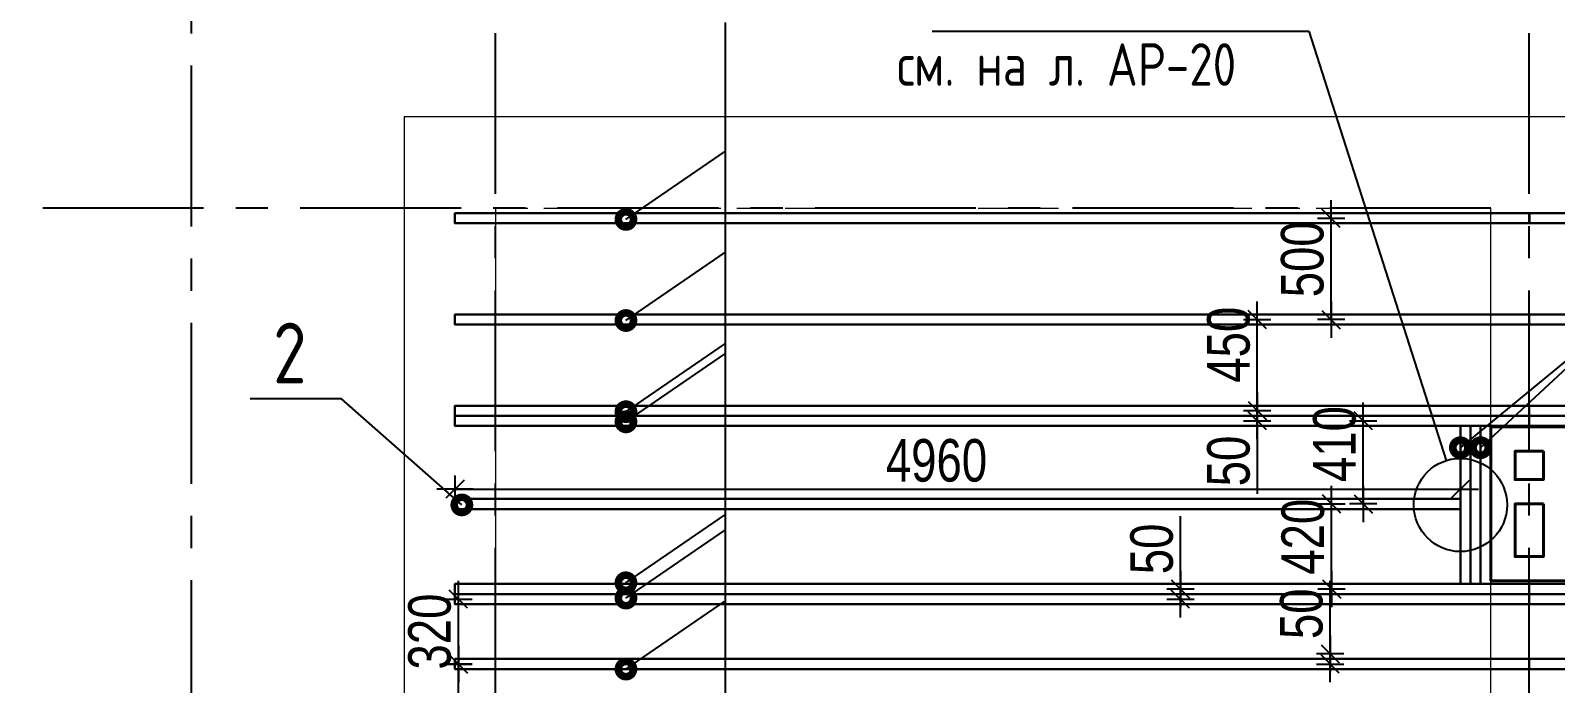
# Model space of a CAD drawing. Extents: x -12289450 to -10763036, y -7834513 to -6150123.
# Drawn here: x -11063820 to -11056296, y -7679463 to -7676240 of the extents above; entities that cross this region are included whole.
import ezdxf

# ---------------------------------------------------------------- set-up
doc = ezdxf.new("R2010")
doc.units = 0
doc.header["$LTSCALE"] = 25
doc.header["$PDMODE"] = 35
doc.linetypes.add('CENTER', pattern=[50.8, 31.75, -6.35, 6.35, -6.35])
doc.linetypes.add('HIDDEN', pattern=[9.525, 6.35, -3.175])
doc.layers.get('DefPoints').update_dxf_attribs({"color": 10, "lineweight": 30})
for name, color, linetype in [('004-ВСПЛИНИИ', 15, 'Continuous'), ('005-РАЗМЕРЫ', 252, 'Continuous'), ('014-ОСИ', 251, 'CENTER'), ('Annotation - Text', 7, 'Continuous'), ('Примечания', 7, 'Continuous')]:
    doc.layers.add(name, color=color, linetype=linetype)
doc.layers.add('СТЕНЫ', color=5, linetype='Continuous', lineweight=40)
doc.layers.add('тонкий', color=114, linetype='Continuous', lineweight=20)
doc.styles.add('GOST 2.304', font='cs_gost2304.shx')
doc.styles.add('TXT0', font='txt', dxfattribs={"width": 0.8})
doc.dimstyles.new('Копия(5) РАЗМЕРЫ', dxfattribs={"dimscale": 30, "dimtxt": 7, "dimasz": 0.15, "dimexe": 0, "dimexo": 0, "dimgap": 1.2, "dimtad": 1, "dimdec": 0, "dimzin": 0, "dimdsep": 46, "dimtxsty": 'TXT0', "dimblk1": 'A8MITTA', "dimblk2": 'A8MITTA', "dimsah": 1, "dimcen": 2, "dimse1": 1, "dimse2": 1, "dimadec": 0, "dimazin": 0, "dimtp": 6, "dimtm": 6, "dimtfac": 1, "dimtdec": 0, "dimtofl": 0, "dimtmove": 0, "dimatfit": 3, "dimldrblk": 'A8MITTA', "dimfxl": 0, "dimtolj": 1, "dimtzin": 0, "dimarcsym": 0})

# ---------------------------------------------------------------- blocks, each defined once
blk = doc.blocks.new('A8MITTA', base_point=(3180, 3140))
for p, q in [((3170, 3130), (3190, 3150)), ((3180, 3155), (3180, 3125)), ((3160, 3140), (3200, 3140))]:
    blk.add_line(p, q)
blk = doc.blocks.new('*D612')
at = {"layer": '005-РАЗМЕРЫ', "color": 0, "lineweight": -2, "ltscale": 1.2, "transparency": 16777216}
blk.add_line((-11061720.9, -7678504.4), (-11056770.3, -7678504.4), dxfattribs=at)
at = {"layer": 'DefPoints', "color": 0, "ltscale": 1.2, "transparency": 16777216}
for p in [(-11056765.8, -7678504.4), (-11061725.4, -7678552.2), (-11056765.8, -7678552.2)]:
    blk.add_point(p, dxfattribs=at)
at = {"layer": '005-РАЗМЕРЫ', "color": 0, "lineweight": -2, "ltscale": 1.2, "transparency": 16777216, "xscale": 4.5, "yscale": 4.5, "zscale": 4.5, "rotation": 180}
blk.add_blockref('A8MITTA', (-11061725.4, -7678504.4), dxfattribs=at)
at = {"layer": '005-РАЗМЕРЫ', "color": 0, "lineweight": -2, "ltscale": 1.2, "transparency": 16777216, "xscale": 4.5, "yscale": 4.5, "zscale": 4.5}
blk.add_blockref('A8MITTA', (-11056765.8, -7678504.4), dxfattribs=at)
at = {"layer": '005-РАЗМЕРЫ', "color": 0, "ltscale": 1.2, "transparency": 16777216, "insert": (-11059350.2, -7678363.4), "char_height": 210, "attachment_point": 5, "style": 'TXT0'}
blk.add_mtext('\\A1;4960', dxfattribs=at)
blk = doc.blocks.new('*D614')
at = {"layer": '005-РАЗМЕРЫ', "color": 0, "lineweight": -2, "ltscale": 1.2, "transparency": 16777216}
blk.add_line((-11057403.6, -7677662.7), (-11057403.6, -7677171.7), dxfattribs=at)
at = {"layer": 'DefPoints', "color": 0, "ltscale": 1.2, "transparency": 16777216}
for p in [(-11057403.6, -7677167.2), (-11056424.1, -7677167.2), (-11056425.8, -7677667.2)]:
    blk.add_point(p, dxfattribs=at)
at = {"layer": '005-РАЗМЕРЫ', "color": 0, "lineweight": -2, "ltscale": 1.2, "transparency": 16777216, "xscale": 4.5, "yscale": 4.5, "zscale": 4.5}
for p, rotation in [((-11057403.6, -7677167.2), 90), ((-11057403.6, -7677667.2), 270)]:
    blk.add_blockref('A8MITTA', p, dxfattribs=dict(at, rotation=rotation))
at = {"layer": '005-РАЗМЕРЫ', "color": 0, "ltscale": 1.2, "transparency": 16777216, "insert": (-11057544.6, -7677369.8), "char_height": 210, "attachment_point": 5, "rotation": 90, "style": 'TXT0'}
blk.add_mtext('\\A1;500', dxfattribs=at)
blk = doc.blocks.new('*D615')
at = {"layer": '005-РАЗМЕРЫ', "color": 0, "lineweight": -2, "ltscale": 1.2, "transparency": 16777216}
blk.add_line((-11057767.8, -7678112.7), (-11057767.8, -7677671.7), dxfattribs=at)
at = {"layer": 'DefPoints', "color": 0, "ltscale": 1.2, "transparency": 16777216}
for p in [(-11057767.8, -7677667.2), (-11056424.1, -7677667.2), (-11056425.8, -7678117.2)]:
    blk.add_point(p, dxfattribs=at)
at = {"layer": '005-РАЗМЕРЫ', "color": 0, "lineweight": -2, "ltscale": 1.2, "transparency": 16777216, "xscale": 4.5, "yscale": 4.5, "zscale": 4.5}
for p, rotation in [((-11057767.8, -7677667.2), 90), ((-11057767.8, -7678117.2), 270)]:
    blk.add_blockref('A8MITTA', p, dxfattribs=dict(at, rotation=rotation))
at = {"layer": '005-РАЗМЕРЫ', "color": 0, "ltscale": 1.2, "transparency": 16777216, "insert": (-11057908.8, -7677791.3), "char_height": 210, "attachment_point": 5, "rotation": 90, "style": 'TXT0'}
blk.add_mtext('\\A1;450', dxfattribs=at)
blk = doc.blocks.new('*D616')
at = {"layer": '005-РАЗМЕРЫ', "color": 0, "lineweight": -2, "ltscale": 1.2, "transparency": 16777216}
for p, q in [((-11057767.8, -7678112.7), (-11057767.8, -7678108.2)), ((-11057767.8, -7678171.7), (-11057767.8, -7678527.2))]:
    blk.add_line(p, q, dxfattribs=at)
at = {"layer": 'DefPoints', "color": 0, "ltscale": 1.2, "transparency": 16777216}
for p in [(-11057767.8, -7678167.2), (-11057700.3, -7678117.2), (-11056425.8, -7678167.2)]:
    blk.add_point(p, dxfattribs=at)
at = {"layer": '005-РАЗМЕРЫ', "color": 0, "lineweight": -2, "ltscale": 1.2, "transparency": 16777216, "xscale": 4.5, "yscale": 4.5, "zscale": 4.5}
for p, rotation in [((-11057767.8, -7678117.2), 270), ((-11057767.8, -7678167.2), 90)]:
    blk.add_blockref('A8MITTA', p, dxfattribs=dict(at, rotation=rotation))
at = {"layer": '005-РАЗМЕРЫ', "color": 0, "ltscale": 1.2, "transparency": 16777216, "insert": (-11057908.8, -7678365.2), "char_height": 210, "attachment_point": 5, "rotation": 90, "style": 'TXT0'}
blk.add_mtext('\\A1;50', dxfattribs=at)
blk = doc.blocks.new('*D617')
at = {"layer": '005-РАЗМЕРЫ', "color": 0, "lineweight": -2, "ltscale": 1.2, "transparency": 16777216}
blk.add_line((-11057401.1, -7678992.7), (-11057401.1, -7678581.7), dxfattribs=at)
at = {"layer": 'DefPoints', "color": 0, "ltscale": 1.2, "transparency": 16777216}
for p in [(-11057401.1, -7678577.2), (-11056765.8, -7678577.2), (-11056425.8, -7678997.2)]:
    blk.add_point(p, dxfattribs=at)
at = {"layer": '005-РАЗМЕРЫ', "color": 0, "lineweight": -2, "ltscale": 1.2, "transparency": 16777216, "xscale": 4.5, "yscale": 4.5, "zscale": 4.5}
for p, rotation in [((-11057401.1, -7678577.2), 90), ((-11057401.1, -7678997.2), 270)]:
    blk.add_blockref('A8MITTA', p, dxfattribs=dict(at, rotation=rotation))
at = {"layer": '005-РАЗМЕРЫ', "color": 0, "ltscale": 1.2, "transparency": 16777216, "insert": (-11057542.1, -7678739.1), "char_height": 210, "attachment_point": 5, "rotation": 90, "style": 'TXT0'}
blk.add_mtext('\\A1;420', dxfattribs=at)
blk = doc.blocks.new('*D618')
at = {"layer": '005-РАЗМЕРЫ', "color": 0, "lineweight": -2, "ltscale": 1.2, "transparency": 16777216}
blk.add_line((-11057245, -7678572.7), (-11057245, -7678171.7), dxfattribs=at)
at = {"layer": 'DefPoints', "color": 0, "ltscale": 1.2, "transparency": 16777216}
for p in [(-11057245, -7678167.2), (-11056765.8, -7678167.2), (-11056765.8, -7678577.2)]:
    blk.add_point(p, dxfattribs=at)
at = {"layer": '005-РАЗМЕРЫ', "color": 0, "lineweight": -2, "ltscale": 1.2, "transparency": 16777216, "xscale": 4.5, "yscale": 4.5, "zscale": 4.5}
for p, rotation in [((-11057245, -7678167.2), 90), ((-11057245, -7678577.2), 270)]:
    blk.add_blockref('A8MITTA', p, dxfattribs=dict(at, rotation=rotation))
at = {"layer": '005-РАЗМЕРЫ', "color": 0, "ltscale": 1.2, "transparency": 16777216, "insert": (-11057386, -7678281.8), "char_height": 210, "attachment_point": 5, "rotation": 90, "style": 'TXT0'}
blk.add_mtext('\\A1;410', dxfattribs=at)
blk = doc.blocks.new('*D619')
at = {"layer": '005-РАЗМЕРЫ', "color": 0, "lineweight": -2, "ltscale": 1.2, "transparency": 16777216}
for p, q in [((-11058146.7, -7678992.7), (-11058146.7, -7678637.2)), ((-11058146.7, -7679051.7), (-11058146.7, -7679056.2))]:
    blk.add_line(p, q, dxfattribs=at)
at = {"layer": 'DefPoints', "color": 0, "ltscale": 1.2, "transparency": 16777216}
for p in [(-11058146.7, -7678997.2), (-11056804.8, -7678997.2), (-11058079.2, -7679047.2)]:
    blk.add_point(p, dxfattribs=at)
at = {"layer": '005-РАЗМЕРЫ', "color": 0, "lineweight": -2, "ltscale": 1.2, "transparency": 16777216, "xscale": 4.5, "yscale": 4.5, "zscale": 4.5}
for p, rotation in [((-11058146.7, -7678997.2), 270), ((-11058146.7, -7679047.2), 90)]:
    blk.add_blockref('A8MITTA', p, dxfattribs=dict(at, rotation=rotation))
at = {"layer": '005-РАЗМЕРЫ', "color": 0, "ltscale": 1.2, "transparency": 16777216, "insert": (-11058287.7, -7678799.2), "char_height": 210, "attachment_point": 5, "rotation": 90, "style": 'TXT0'}
blk.add_mtext('\\A1;50', dxfattribs=at)
blk = doc.blocks.new('*D675')
at = {"layer": '005-РАЗМЕРЫ', "color": 0, "lineweight": -2, "ltscale": 1.2, "transparency": 16777216}
for p, q in [((-11051228.1, -7678982.7), (-11051228.1, -7678639.1)), ((-11051228.1, -7679041.7), (-11051228.1, -7679046.2))]:
    blk.add_line(p, q, dxfattribs=at)
at = {"layer": 'DefPoints', "color": 0, "ltscale": 1.2, "transparency": 16777216}
for p in [(-11056425.8, -7678987.2), (-11056425.8, -7679037.2), (-11051228.1, -7679037.2)]:
    blk.add_point(p, dxfattribs=at)
at = {"layer": '005-РАЗМЕРЫ', "color": 0, "lineweight": -2, "ltscale": 1.2, "transparency": 16777216, "xscale": 4.5, "yscale": 4.5, "zscale": 4.5}
for p, rotation in [((-11051228.1, -7678987.2), 270), ((-11051228.1, -7679037.2), 90)]:
    blk.add_blockref('A8MITTA', p, dxfattribs=dict(at, rotation=rotation))
at = {"layer": '005-РАЗМЕРЫ', "color": 0, "ltscale": 1.2, "transparency": 16777216, "insert": (-11051369.1, -7678801.1), "char_height": 210, "attachment_point": 5, "rotation": 90, "style": 'TXT0'}
blk.add_mtext('\\A1;50', dxfattribs=at)
blk = doc.blocks.new('*D711')
at = {"layer": '005-РАЗМЕРЫ', "color": 0, "lineweight": -2, "ltscale": 1.2, "transparency": 16777216}
blk.add_line((-11061709, -7679937.7), (-11061709, -7679371.7), dxfattribs=at)
at = {"layer": 'DefPoints', "color": 0, "ltscale": 1.2, "transparency": 16777216}
for p in [(-11066029.1, -7679367.2), (-11061709, -7679367.2), (-11066029.1, -7679942.2)]:
    blk.add_point(p, dxfattribs=at)
at = {"layer": '005-РАЗМЕРЫ', "color": 0, "lineweight": -2, "ltscale": 1.2, "transparency": 16777216, "xscale": 4.5, "yscale": 4.5, "zscale": 4.5}
for p, rotation in [((-11061709, -7679367.2), 90), ((-11061709, -7679942.2), 270)]:
    blk.add_blockref('A8MITTA', p, dxfattribs=dict(at, rotation=rotation))
at = {"layer": '005-РАЗМЕРЫ', "color": 0, "ltscale": 1.2, "transparency": 16777216, "insert": (-11061850, -7679787.5), "char_height": 210, "attachment_point": 5, "rotation": 90, "style": 'TXT0'}
blk.add_mtext('\\A1;575', dxfattribs=at)
blk = doc.blocks.new('*D712')
at = {"layer": '005-РАЗМЕРЫ', "color": 0, "lineweight": -2, "ltscale": 1.2, "transparency": 16777216}
for p, q in [((-11057408.2, -7679312.7), (-11057408.2, -7678957.2)), ((-11057408.2, -7679371.7), (-11057408.2, -7679376.2))]:
    blk.add_line(p, q, dxfattribs=at)
at = {"layer": 'DefPoints', "color": 0, "ltscale": 1.2, "transparency": 16777216}
for p in [(-11057408.2, -7679317.2), (-11057340.7, -7679367.2), (-11056066.2, -7679317.2)]:
    blk.add_point(p, dxfattribs=at)
at = {"layer": '005-РАЗМЕРЫ', "color": 0, "lineweight": -2, "ltscale": 1.2, "transparency": 16777216, "xscale": 4.5, "yscale": 4.5, "zscale": 4.5}
for p, rotation in [((-11057408.2, -7679317.2), 270), ((-11057408.2, -7679367.2), 90)]:
    blk.add_blockref('A8MITTA', p, dxfattribs=dict(at, rotation=rotation))
at = {"layer": '005-РАЗМЕРЫ', "color": 0, "ltscale": 1.2, "transparency": 16777216, "insert": (-11057549.2, -7679119.2), "char_height": 210, "attachment_point": 5, "rotation": 90, "style": 'TXT0'}
blk.add_mtext('\\A1;50', dxfattribs=at)
blk = doc.blocks.new('*D715')
at = {"layer": '005-РАЗМЕРЫ', "color": 0, "lineweight": -2, "ltscale": 1.2, "transparency": 16777216}
blk.add_line((-11061709, -7679362.7), (-11061709, -7679051.7), dxfattribs=at)
at = {"layer": 'DefPoints', "color": 0, "ltscale": 1.2, "transparency": 16777216}
for p in [(-11061709, -7679047.2), (-11059990.5, -7679047.2), (-11059990.5, -7679367.2)]:
    blk.add_point(p, dxfattribs=at)
at = {"layer": '005-РАЗМЕРЫ', "color": 0, "lineweight": -2, "ltscale": 1.2, "transparency": 16777216, "xscale": 4.5, "yscale": 4.5, "zscale": 4.5}
for p, rotation in [((-11061709, -7679047.2), 90), ((-11061709, -7679367.2), 270)]:
    blk.add_blockref('A8MITTA', p, dxfattribs=dict(at, rotation=rotation))
at = {"layer": '005-РАЗМЕРЫ', "color": 0, "ltscale": 1.2, "transparency": 16777216, "insert": (-11061850, -7679207.2), "char_height": 210, "attachment_point": 5, "rotation": 90, "style": 'TXT0'}
blk.add_mtext('\\A1;320', dxfattribs=at)

msp = doc.modelspace()

# ---------------------------------------------------------------- linework, layer by layer
at = {"layer": '004-ВСПЛИНИИ', "color": 1}
for p, q in [((-11059372.3, -7676243.3), (-11057513.1, -7676243.3)), ((-11057513.1, -7676243.3), (-11056835.9, -7678363))]:
    msp.add_line(p, q, dxfattribs=at)
msp.add_circle((-11056765.8, -7678582.2), 230.1, dxfattribs=at)
at = {"layer": '014-ОСИ'}
for points in [[(-11063025.8, -7683557.4), (-11063025.8, -7674758.6)], [(-11061525.8, -7688477.2), (-11061525.8, -7674758.6)], [(-11056425.8, -7688477.2), (-11056425.8, -7674758.6)], [(-11056615.8, -7677117.2), (-11064955.4, -7677117.2)]]:
    msp.add_lwpolyline(points, dxfattribs=at)
at = {"layer": 'Примечания', "ltscale": 3}
for p, q in [((-11060391.5, -7685379.8), (-11060391.5, -7676201.6)), ((-11060882.3, -7677173), (-11060391.5, -7676836)), ((-11060882.3, -7677671.9), (-11060391.5, -7677334.9)), ((-11056765.8, -7678299.6), (-11055902.6, -7677590.8)), ((-11056665.8, -7678299.6), (-11055902.6, -7677590.8)), ((-11060882.3, -7678121.9), (-11060391.5, -7677784.9)), ((-11060882.3, -7678171.9), (-11060391.5, -7677834.9)), ((-11062285.6, -7678057.7), (-11062735.6, -7678057.7)), ((-11061691.8, -7678581.9), (-11062285.6, -7678057.7)), ((-11060882.3, -7678966.3), (-11060391.5, -7678629.4)), ((-11060882.3, -7679041.9), (-11060391.5, -7678704.9)), ((-11060882.3, -7679392.2), (-11060391.5, -7679055.3))]:
    msp.add_line(p, q, dxfattribs=at)
at = {"layer": 'Примечания', "ltscale": 3, "const_width": 75}
for points in [[(-11060863.5, -7677173, 1), (-11060901, -7677173, 1)], [(-11060863.5, -7677671.9, 1), (-11060901, -7677671.9, 1)], [(-11060863.5, -7678121.9, 1), (-11060901, -7678121.9, 1)], [(-11060863.5, -7678171.9, 1), (-11060901, -7678171.9, 1)], [(-11056747.1, -7678299.6, 1), (-11056784.6, -7678299.6, 1)], [(-11056647.1, -7678299.6, 1), (-11056684.6, -7678299.6, 1)], [(-11061673, -7678581.9, 1), (-11061710.5, -7678581.9, 1)], [(-11060863.5, -7678966.3, 1), (-11060901, -7678966.3, 1)], [(-11060863.5, -7679041.9, 1), (-11060901, -7679041.9, 1)], [(-11060863.5, -7679392.2, 1), (-11060901, -7679392.2, 1)]]:
    msp.add_lwpolyline(points, format="xyb", close=True, dxfattribs=at)
at = {"layer": 'СТЕНЫ', "color": 44, "ltscale": 0.3, "true_color": 0xab6317}
for p, q in [((-11056615.8, -7678197.2), (-11056615.8, -7678957.2)), ((-11056235.8, -7678197.2), (-11056615.8, -7678197.2)), ((-11056615.8, -7678957.2), (-11056235.8, -7678957.2))]:
    msp.add_line(p, q, dxfattribs=at)
at = {"layer": 'СТЕНЫ', "color": 4, "lineweight": 30, "ltscale": 3}
for points in [[(-11056575.8, -7677142.2), (-11056425.8, -7677142.2), (-11056425.8, -7677192.2), (-11059885.8, -7677192.2), (-11061725.8, -7677192.2), (-11061725.8, -7677142.2)], [(-11056424.1, -7677142.2), (-11056424.1, -7677142.2), (-11056424.1, -7677192.2), (-11051124.1, -7677192.2), (-11050524.1, -7677192.2), (-11050524.1, -7677142.2)], [(-11056425.8, -7677642.2), (-11056425.8, -7677642.2), (-11056425.8, -7677692.2), (-11061725.8, -7677692.2), (-11061725.8, -7677692.2), (-11061725.8, -7677642.2)], [(-11056425.8, -7677642.2), (-11056425.8, -7677642.2), (-11056425.8, -7677692.2), (-11051125.8, -7677692.2), (-11050525.8, -7677692.2), (-11050525.8, -7677642.2)], [(-11056425.8, -7678092.2), (-11056425.8, -7678092.2), (-11056425.8, -7678142.2), (-11061725.8, -7678142.2), (-11061725.8, -7678142.2), (-11061725.8, -7678092.2)], [(-11056425.8, -7678092.2), (-11056425.8, -7678092.2), (-11056425.8, -7678142.2), (-11051125.8, -7678142.2), (-11050525.8, -7678142.2), (-11050525.8, -7678092.2)], [(-11056425.8, -7678142.2), (-11056425.8, -7678142.2), (-11056425.8, -7678192.2), (-11061725.8, -7678192.2), (-11061725.8, -7678192.2), (-11061725.8, -7678142.2)], [(-11056425.8, -7678142.2), (-11056425.8, -7678142.2), (-11056425.8, -7678192.2), (-11051125.8, -7678192.2), (-11050525.8, -7678192.2), (-11050525.8, -7678142.2)], [(-11056715.8, -7678192.2), (-11056715.8, -7678972.2), (-11056765.8, -7678972.2), (-11056765.8, -7678192.2), (-11056715.8, -7678192.2)], [(-11056665.8, -7678192.2), (-11056665.8, -7678972.2), (-11056715.8, -7678972.2), (-11056715.8, -7678192.2), (-11056665.8, -7678192.2)], [(-11056765.8, -7678552.2), (-11056765.8, -7678552.2), (-11056765.8, -7678602.2), (-11061725.8, -7678602.2), (-11061725.8, -7678602.2), (-11061725.8, -7678552.2)], [(-11056425.8, -7678972.2), (-11056425.8, -7678972.2), (-11056425.8, -7679022.2), (-11061725.8, -7679022.2), (-11061725.8, -7679022.2), (-11061725.8, -7678972.2)], [(-11056425.8, -7678972.2), (-11056425.8, -7678972.2), (-11056425.8, -7679022.2), (-11050525.8, -7679022.2), (-11050525.8, -7679022.2), (-11050525.8, -7678972.2)], [(-11056425.8, -7679022.2), (-11056425.8, -7679022.2), (-11056425.8, -7679072.2), (-11061725.8, -7679072.2), (-11061725.8, -7679072.2), (-11061725.8, -7679022.2)], [(-11056425.8, -7679022.2), (-11056425.8, -7679022.2), (-11056425.8, -7679072.2), (-11050525.8, -7679072.2), (-11050525.8, -7679072.2), (-11050525.8, -7679022.2)], [(-11056425.8, -7679342.2), (-11056425.8, -7679342.2), (-11056425.8, -7679392.2), (-11061725.8, -7679392.2), (-11061725.8, -7679392.2), (-11061725.8, -7679342.2)], [(-11056425.8, -7679342.2), (-11056425.8, -7679342.2), (-11056425.8, -7679392.2), (-11050525.8, -7679392.2), (-11050525.8, -7679392.2), (-11050525.8, -7679342.2)]]:
    msp.add_lwpolyline(points, close=True, dxfattribs=at)
at = {"layer": 'СТЕНЫ', "color": 44, "ltscale": 0.3, "true_color": 0xab6317}
for points in [[(-11056355.8, -7678317.2), (-11056355.8, -7678457.2), (-11056495.8, -7678457.2), (-11056495.8, -7678317.2)], [(-11056355.8, -7678577.2), (-11056355.8, -7678837.2), (-11056495.8, -7678837.2), (-11056495.8, -7678577.2)]]:
    msp.add_lwpolyline(points, close=True, dxfattribs=at)
at = {"layer": 'тонкий', "color": 3, "lineweight": 20}
for p, q in [((-11050275.8, -7676667.2), (-11061975.8, -7676667.2)), ((-11061975.8, -7676667.2), (-11061975.8, -7680267.2))]:
    msp.add_line(p, q, dxfattribs=at)
at = {"layer": 'тонкий', "color": 3, "linetype": 'HIDDEN', "lineweight": 9}
msp.add_lwpolyline([(-11061525.8, -7677117.2), (-11056615.8, -7677117.2)], dxfattribs=at)
at = {"layer": 'тонкий', "color": 3, "lineweight": 20}
for points in [[(-11061525.8, -7677117.2), (-11061525.8, -7680717.2)], [(-11056615.8, -7687617.2), (-11056615.8, -7677117.2)]]:
    msp.add_lwpolyline(points, dxfattribs=at)

# ---------------------------------------------------------------- texts
at = {"layer": 'Annotation - Text', "color": 0, "lineweight": 25, "style": 'GOST 2.304'}
msp.add_text('см. на л. AР-20', height=210, dxfattribs=at).set_placement((-11059544.9, -7676513.4))
at = {"layer": 'Примечания', "ltscale": 3, "style": 'GOST 2.304'}
msp.add_text('2', height=300, rotation=359.99996, dxfattribs=at).set_placement((-11062623.1, -7677982.7))

# ---------------------------------------------------------------- dimensions: what is measured, and where the dimension line sits
at = {"layer": '005-РАЗМЕРЫ', "ltscale": 1.2}
for base, p1, p2, angle, picture, middle in [((-11057403.6, -7677167.2), (-11056425.8, -7677667.2), (-11056424.1, -7677167.2), 90, '*D614', (-11057403.6, -7677369.8)), ((-11057767.8, -7677667.2), (-11056425.8, -7678117.2), (-11056424.1, -7677667.2), 90, '*D615', (-11057767.8, -7677791.3)), ((-11057767.8, -7678167.2), (-11057700.3, -7678117.2), (-11056425.8, -7678167.2), 90, '*D616', (-11057767.8, -7678365.2)), ((-11057245, -7678167.2), (-11056765.8, -7678577.2), (-11056765.8, -7678167.2), 90, '*D618', (-11057245, -7678281.8)), ((-11057401.1, -7678577.2), (-11056425.8, -7678997.2), (-11056765.8, -7678577.2), 90, '*D617', (-11057401.1, -7678739.1)), ((-11058146.7, -7678997.2), (-11058079.2, -7679047.2), (-11056804.8, -7678997.2), 270, '*D619', (-11058146.7, -7678799.2)), ((-11051228.1, -7679037.2), (-11056425.8, -7678987.2), (-11056425.8, -7679037.2), 90, '*D675', (-11051228.1, -7678801.1)), ((-11061709, -7679047.2), (-11059990.5, -7679367.2), (-11059990.5, -7679047.2), 90, '*D715', (-11061709, -7679207.2)), ((-11057408.2, -7679317.2), (-11057340.7, -7679367.2), (-11056066.2, -7679317.2), 270, '*D712', (-11057408.2, -7679119.2)), ((-11061709, -7679367.2), (-11066029.1, -7679942.2), (-11066029.1, -7679367.2), 90, '*D711', (-11061709, -7679787.5))]:
    dim = msp.add_linear_dim(base=base, p1=p1, p2=p2, angle=angle, dimstyle='Копия(5) РАЗМЕРЫ', dxfattribs=at)
    dim.commit()
    dim.dimension.update_dxf_attribs({"geometry": picture, "text_midpoint": middle, "dimtype": 160})
dim = msp.add_linear_dim(base=(-11056765.8, -7678504.4), p1=(-11061725.4, -7678552.2), p2=(-11056765.8, -7678552.2), dimstyle='Копия(5) РАЗМЕРЫ', dxfattribs=at)
dim.commit()
dim.dimension.update_dxf_attribs({"geometry": '*D612', "text_midpoint": (-11059350.2, -7678504.4), "dimtype": 160})

doc.saveas('drawing.dxf')
